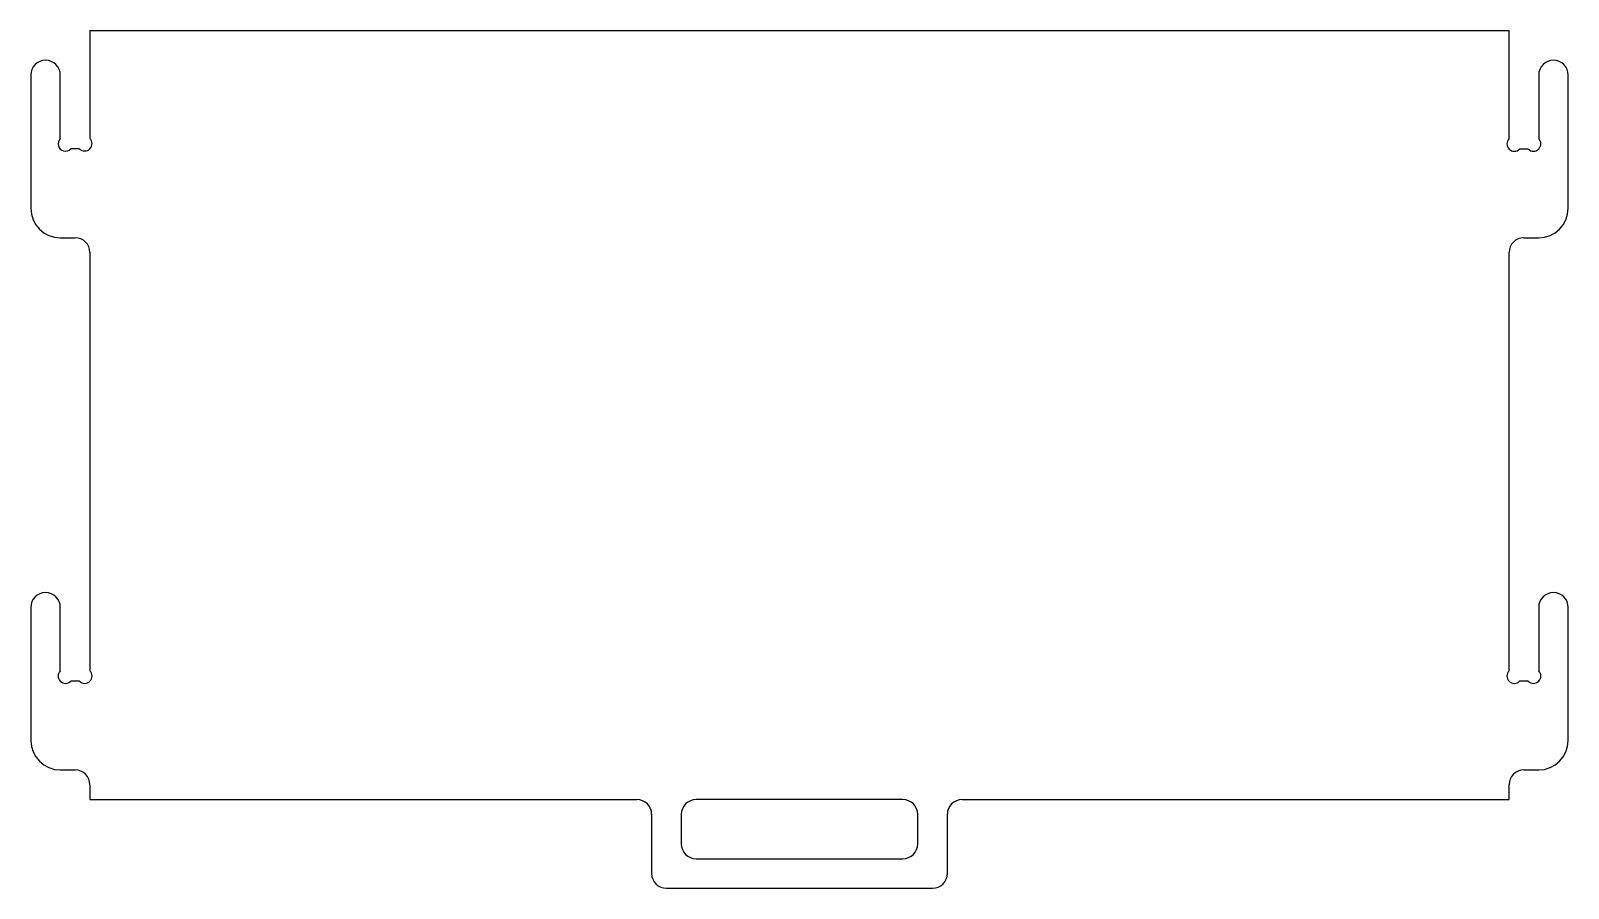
# Model space of a CAD drawing. Header units: inches. Extents: x -25 to 1, y -1.5 to 13.
import ezdxf

# ---------------------------------------------------------------- set-up
doc = ezdxf.new("R2010")
doc.units = ezdxf.units.IN
doc.layers.get('0').update_dxf_attribs({"linetype": 'CONTINUOUS'})

msp = doc.modelspace()

# ---------------------------------------------------------------- linework, layer by layer
for p, q in [((0, 13), (-24, 13)), ((-24, 13), (-24, 11.18)), ((0, 11.177), (0, 13)), ((-25, 12.25), (-25, 10)), ((-24.5, 11.178), (-24.5, 12.25)), ((0.5, 12.25), (0.5, 11.177)), ((1, 10), (1, 12.25)), ((-24.176, 11.003), (-24.322, 11.002)), ((0.323, 11), (0.177, 11)), ((-24.5, 9.5), (-24.25, 9.5)), ((0.25, 9.5), (0.5, 9.5)), ((-24, 9.25), (-24, 2.177)), ((0, 2.177), (0, 9.25)), ((-25, 3.25), (-25, 1)), ((-24.5, 2.177), (-24.5, 3.25)), ((0.5, 3.25), (0.5, 2.177)), ((1, 1), (1, 3.25)), ((-24.177, 2), (-24.323, 2)), ((0.323, 2), (0.177, 2)), ((-24.5, 0.5), (-24.25, 0.5)), ((0.25, 0.5), (0.5, 0.5)), ((-24, 0.25), (-24, 0)), ((-24, 0), (-14.75, 0)), ((-9.25, 0), (0, 0)), ((0, 0), (0, 0.25)), ((-14.5, -0.25), (-14.5, -1.25)), ((-9.5, -1.25), (-9.5, -0.25)), ((-14.25, -1.5), (-9.75, -1.5))]:
    msp.add_line(p, q)
msp.add_lwpolyline([(-10, -0.75), (-10, -0.25, 0.414214), (-10.25, 0), (-13.75, 0, 0.414214), (-14, -0.25), (-14, -0.75, 0.414214), (-13.75, -1), (-10.25, -1, 0.414214)], format="xyb", close=True)
for centre, radius, start, end in [((-24.75, 12.25), 0.25, 0, 180), ((0.75, 12.25), 0.25, 90, 180), ((0.75, 12.25), 0.25, 0, 90), ((-24.089, 11.092), 0.125, -134.2442, 44.7481), ((-24.412, 11.089), 0.125, 134.7481, 315.7558), ((0.088, 11.088), 0.125, 135, 315), ((0.412, 11.088), 0.125, -135, 45), ((-24.5, 10), 0.5, 180, 270), ((0.5, 10), 0.5, -90, 0), ((-24.25, 9.25), 0.25, 0, 90), ((0.25, 9.25), 0.25, 90, 180), ((-24.75, 3.25), 0.25, 0, 180), ((0.75, 3.25), 0.25, 90, 180), ((0.75, 3.25), 0.25, 0, 90), ((-24.412, 2.088), 0.125, 135, 315), ((-24.088, 2.088), 0.125, -135, 45), ((0.088, 2.088), 0.125, 135, 315), ((0.412, 2.088), 0.125, -135, 45), ((-24.5, 1), 0.5, 180, 270), ((0.5, 1), 0.5, -90, 0), ((-24.25, 0.25), 0.25, 0, 90), ((0.25, 0.25), 0.25, 90, 180), ((-14.75, -0.25), 0.25, 0, 90), ((-9.25, -0.25), 0.25, 90, 180), ((-14.25, -1.25), 0.25, 180, 270), ((-9.75, -1.25), 0.25, 270, 360)]:
    msp.add_arc(centre, radius, start, end)

doc.saveas('drawing.dxf')
